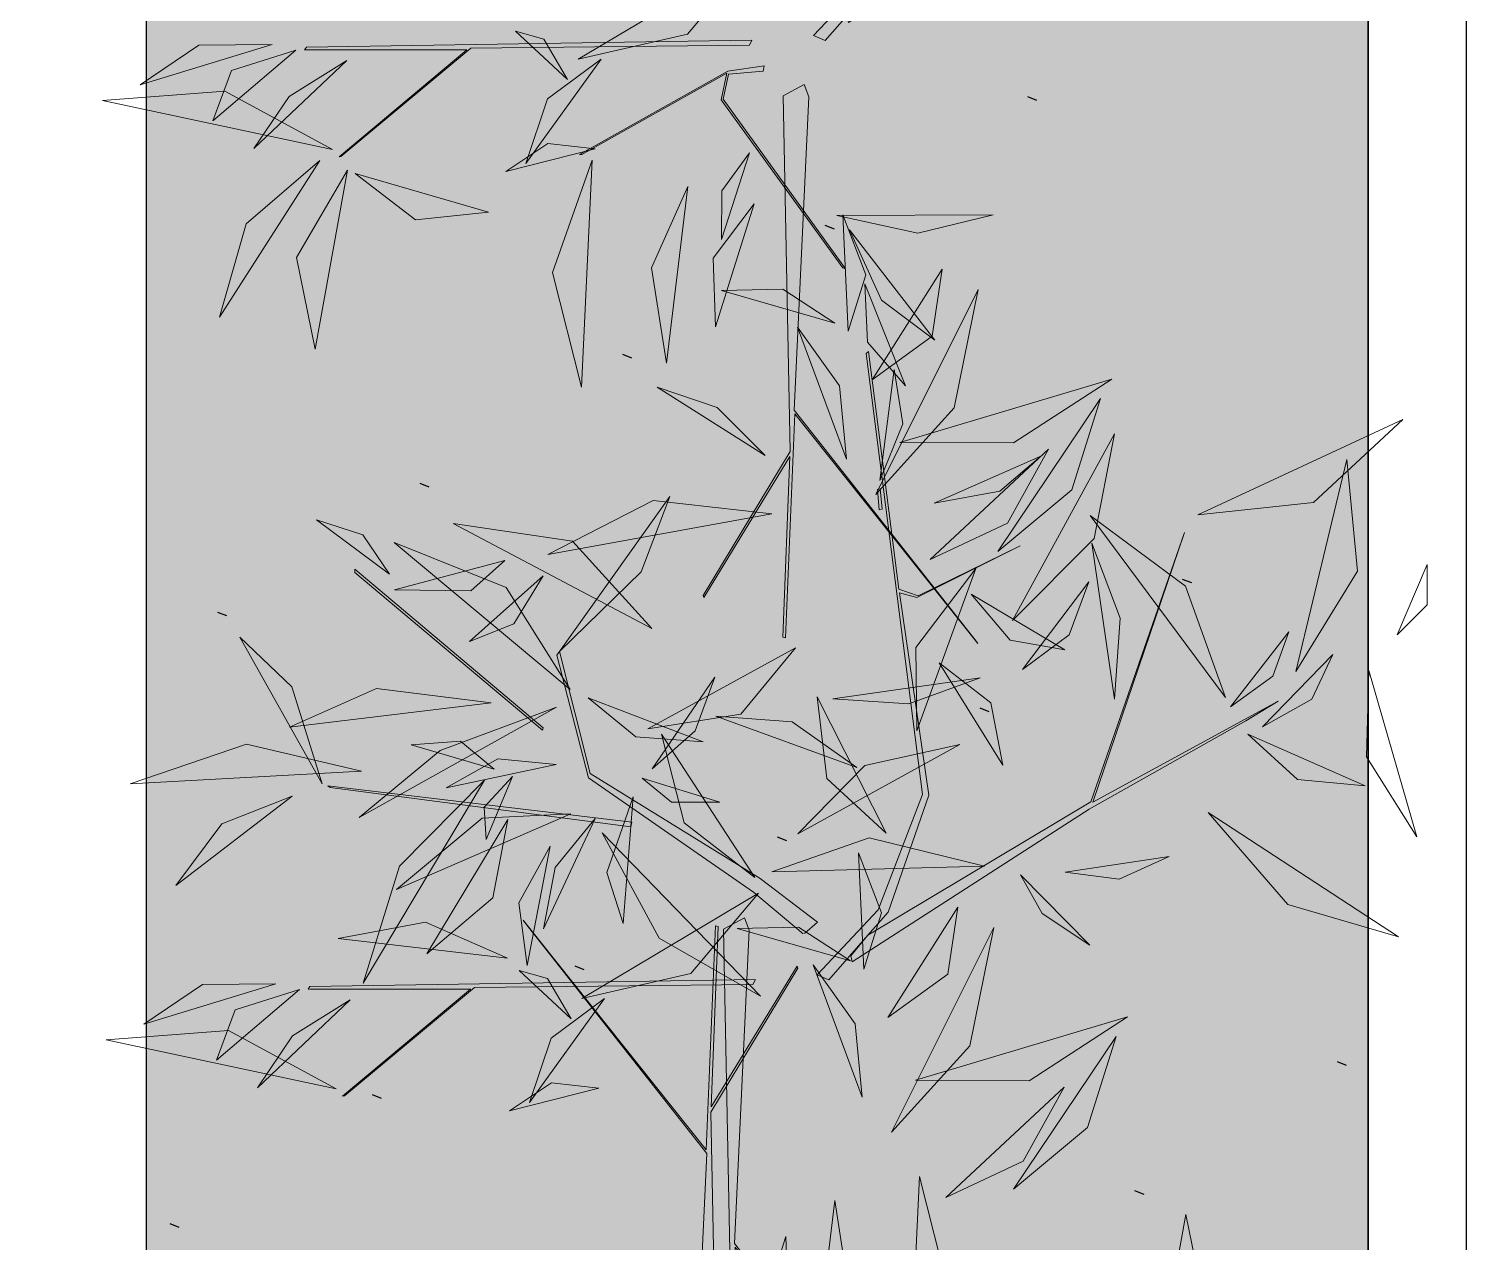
# Model space of a CAD drawing. Header units: millimetres. Extents: x 522027 to 600964, y -380282 to -298602.
# Drawn here: x 582766 to 583499, y -352980 to -352361 of the extents above; entities that cross this region are included whole.
import ezdxf

# ---------------------------------------------------------------- set-up
doc = ezdxf.new("R2010")
doc.units = ezdxf.units.MM
doc.layers.add('3-BAT C-Niveau -2', color=7, linetype='Continuous')

# ---------------------------------------------------------------- blocks, each defined once
blk = doc.blocks.new('Groupe-91-1')
at = {"color": 253, "linetype": 'Continuous', "lineweight": 5, "true_color": 0xa0a0a4, "flags": 128}
for points in [[(16891.452, -47195.61), (16893.9, -47191.758), (16895.022, -47185.572), (16888.009, -47164.001), (16888.111, -47163.877), (16891.887, -47175.498), (16892.914, -47175.652), (16897.557, -47172.18), (16892.861, -47175.751), (16891.955, -47175.671), (16895.343, -47185.541), (16894.422, -47191.792), (16893.609, -47193.136), (16903.516, -47184.343), (16905.663, -47169.95), (16903.633, -47184.339), (16911.958, -47177.516), (16910.524, -47178.798), (16903.517, -47184.725), (16893.079, -47194.629), (16892.96, -47194.327), (16893.609, -47193.136), (16892.089, -47195.739)], [(16889.258, -47197.586), (16887.494, -47198.212), (16880.864, -47203.794), (16880.97, -47203.774), (16887.473, -47198.318), (16887.428, -47199.706), (16895.119, -47206.974), (16895.278, -47206.998), (16887.536, -47199.658), (16887.554, -47198.349), (16889.267, -47197.87)], [(16905.455, -47224.522), (16894.111, -47214.743), (16895.767, -47226.06), (16895.624, -47226.051), (16894.267, -47216.932), (16891.295, -47224.815), (16891.24, -47224.717), (16894.228, -47216.677), (16890.501, -47198.92), (16891.456, -47198.147), (16891.796, -47198.726), (16894.043, -47214.57), (16905.349, -47224.41)], [(16900.548, -47242.651), (16902.995, -47238.799), (16904.117, -47232.612), (16897.104, -47211.042), (16897.207, -47210.918), (16900.983, -47222.539), (16902.01, -47222.692), (16906.653, -47219.22), (16901.956, -47222.792), (16901.051, -47222.712), (16904.439, -47232.582), (16903.517, -47238.833), (16902.705, -47240.176), (16912.611, -47231.384), (16914.759, -47216.99), (16912.728, -47231.38), (16921.054, -47224.556), (16919.619, -47225.839), (16912.612, -47231.766), (16902.175, -47241.67), (16902.055, -47241.367), (16902.705, -47240.176), (16901.184, -47242.78)], [(16884.476, -47232.988), (16884.478, -47232.874), (16873.543, -47226.703), (16873.566, -47226.861)], [(16874.377, -47237.882), (16874.242, -47237.813), (16889.817, -47236.76), (16889.807, -47236.993)]]:
    blk.add_lwpolyline(points, close=True, dxfattribs=at)
for points in [[(16866.153, -47201.134), (16874.221, -47199.617), (16868.833, -47206.18), (16868.917, -47206.147), (16874.407, -47199.486), (16888.329, -47196.696), (16888.402, -47196.427), (16866.158, -47201.002), (16866.089, -47201.148), (16866.132, -47201.139)], [(16899.466, -47240.717), (16896.57, -47239.111), (16887.228, -47234.942), (16884.469, -47229.1), (16884.57, -47228.892), (16887.265, -47234.703), (16896.781, -47238.362), (16900.068, -47240.004), (16899.525, -47240.687)], [(16875.249, -47248.175), (16883.317, -47246.658), (16877.928, -47253.221), (16878.012, -47253.188), (16883.502, -47246.526), (16897.425, -47243.736), (16897.497, -47243.468), (16875.253, -47248.043), (16875.184, -47248.188), (16875.227, -47248.179)]]:
    blk.add_lwpolyline(points, dxfattribs=at)
at = {"color": 253, "linetype": 'Continuous', "lineweight": 5, "true_color": 0xa0a0a4}
for points in [[(16879.886, -47199.021, -107.342), (16885.118, -47196.727, -105.609), (16887.745, -47192.059, -103.376), (16887.745, -47192.059, -103.376), (16879.886, -47199.021, -107.342)], [(16879.886, -47199.021, -107.342), (16885.118, -47196.727, -105.609), (16887.745, -47192.059, -103.376), (16887.745, -47192.059, -103.376), (16879.886, -47199.021, -107.342)], [(16879.552, -47200.149, -106.651), (16877.977, -47198.348, -105.23), (16876.485, -47198.212, -103.274), (16876.485, -47198.212, -103.274), (16879.552, -47200.149, -106.651)], [(16881.031, -47198.807, -124.237), (16878.732, -47201.307, -124.946), (16878.26, -47204.738, -125.545), (16878.26, -47204.738, -125.545), (16881.031, -47198.807, -124.237)], [(16864.416, -47201.193, -104.904), (16860.751, -47201.925, -105.269), (16858.195, -47204.464, -106.058), (16858.195, -47204.464, -106.058), (16864.416, -47201.193, -104.904)], [(16865.658, -47201.251, -104.746), (16862.628, -47202.88, -103.32), (16862.172, -47205.584, -101.06), (16862.172, -47205.584, -101.06), (16865.658, -47201.251, -104.746)], [(16868.305, -47201.29, -112.18), (16865.753, -47203.631, -112.426), (16864.488, -47206.579, -111.298), (16864.488, -47206.579, -111.298), (16868.305, -47201.29, -112.18)], [(16889.366, -47202.088, -118.207), (16888.333, -47204.258, -117.837), (16888.783, -47206.696, -117.967), (16888.783, -47206.696, -117.967), (16889.366, -47202.088, -118.207)], [(16894.324, -47204.406, -110.269), (16898.547, -47204.521, -109.882), (16902.16, -47202.886, -110.964), (16902.16, -47202.886, -110.964), (16894.324, -47204.406, -110.269)], [(16868.443, -47205.886, -111.846), (16862.495, -47203.982, -112.567), (16856.455, -47205.599, -112.18), (16856.455, -47205.599, -112.18), (16868.443, -47205.886, -111.846)], [(16881.592, -47203.359, -107.899), (16879.167, -47203.539, -107.203), (16877.335, -47205.344, -106.794), (16877.335, -47205.344, -106.794), (16881.592, -47203.359, -107.899)], [(16881.549, -47203.953, -107.71), (16880.628, -47209.954, -107.24), (16883.167, -47215.432, -106.744), (16883.167, -47215.432, -106.744), (16881.549, -47203.953, -107.71)], [(16886.58, -47204.357, -148.378), (16885.539, -47208.788, -146.813), (16887.19, -47213.423, -146.008), (16887.19, -47213.423, -146.008), (16886.58, -47204.357, -148.378)], [(16886.58, -47204.357, -148.378), (16885.539, -47208.788, -146.813), (16887.19, -47213.423, -146.008), (16887.19, -47213.423, -146.008), (16886.58, -47204.357, -148.378)], [(16890.076, -47204.609, -111.695), (16888.531, -47207.709, -111.451), (16889.302, -47211.142, -111.081), (16889.302, -47211.142, -111.081), (16890.076, -47204.609, -111.695)], [(16896.003, -47210.098, -110.237), (16896.349, -47207.097, -108.773), (16894.619, -47204.31, -107.71), (16894.619, -47204.31, -107.71), (16896.003, -47210.098, -110.237)], [(16895.095, -47205.002, -106.131), (16897.376, -47208.223, -106.141), (16900.42, -47209.716, -104.423), (16900.42, -47209.716, -104.423), (16895.095, -47205.002, -106.131)], [(16897.656, -47212.3, -116.527), (16900.244, -47209.547, -115.685), (16900.114, -47206.095, -114.037), (16900.114, -47206.095, -114.037), (16897.656, -47212.3, -116.527)], [(16897.656, -47212.3, -116.527), (16900.244, -47209.547, -115.685), (16900.114, -47206.095, -114.037), (16900.114, -47206.095, -114.037), (16897.656, -47212.3, -116.527)], [(16867.91, -47206.549, -111.838), (16864.811, -47210.42, -112.051), (16864.371, -47215.348, -112.203), (16864.371, -47215.348, -112.203), (16867.91, -47206.549, -111.838)], [(16869.384, -47206.774, -109.349), (16867.663, -47211.641, -106.849), (16869.466, -47216.049, -103.976), (16869.466, -47216.049, -103.976), (16869.384, -47206.774, -109.349)], [(16869.803, -47206.866, -109.192), (16873.268, -47208.621, -108.674), (16876.854, -47207.538, -107.419), (16876.854, -47207.538, -107.419), (16869.803, -47206.866, -109.192)], [(16898.928, -47218.009, -123.86), (16902.028, -47212.926, -122.642), (16902.108, -47206.772, -122.618), (16902.108, -47206.772, -122.618), (16898.928, -47218.009, -123.86)], [(16898.928, -47218.009, -123.86), (16902.028, -47212.926, -122.642), (16902.108, -47206.772, -122.618), (16902.108, -47206.772, -122.618), (16898.928, -47218.009, -123.86)], [(16896.375, -47207.569, -96.791), (16897.064, -47210.454, -96.742), (16899.377, -47212.292, -96.568), (16899.377, -47212.292, -96.568), (16896.375, -47207.569, -96.791)], [(16895.25, -47209.814, -110.084), (16892.33, -47208.605, -110.222), (16889.267, -47209.254, -110.441), (16889.267, -47209.254, -110.441), (16895.25, -47209.814, -110.084)], [(16895.25, -47209.814, -110.084), (16892.33, -47208.605, -110.222), (16889.267, -47209.254, -110.441), (16889.267, -47209.254, -110.441), (16895.25, -47209.814, -110.084)], [(16915.251, -47215.978, -129.043), (16920.94, -47214.266, -128.281), (16924.623, -47209.255, -128.651), (16924.623, -47209.255, -128.651), (16915.251, -47215.978, -129.043)], [(16897.12, -47216.526, -119.987), (16896.073, -47212.918, -120.217), (16893.411, -47210.367, -119.677), (16893.411, -47210.367, -119.677), (16897.12, -47216.526, -119.987)], [(16899.645, -47215.173, -116.983), (16905.333, -47214.126, -115.541), (16909.661, -47209.989, -114.784), (16909.661, -47209.989, -114.784), (16899.645, -47215.173, -116.983)], [(16905.574, -47219.709, -120.889), (16908.702, -47215.914, -121.413), (16909.283, -47211.079, -121.054), (16909.283, -47211.079, -121.054), (16905.574, -47219.709, -120.889)], [(16898.992, -47217.284, -133.928), (16899.61, -47214.218, -133.565), (16898.656, -47211.572, -132.529), (16898.656, -47211.572, -132.529), (16898.992, -47217.284, -133.928)], [(16898.992, -47217.284, -133.928), (16899.61, -47214.218, -133.565), (16898.656, -47211.572, -132.529), (16898.656, -47211.572, -132.529), (16898.992, -47217.284, -133.928)], [(16921.654, -47222.902, -137.011), (16923.785, -47217.293, -137.459), (16922.197, -47211.784, -139.274), (16922.197, -47211.784, -139.274), (16921.654, -47222.902, -137.011)], [(16906.97, -47223.03, -124.352), (16910.278, -47218.154, -123.174), (16910.311, -47212.711, -121.186), (16910.311, -47212.711, -121.186), (16906.97, -47223.03, -124.352)], [(16902.27, -47220.763, -124.298), (16905.792, -47218.21, -123.287), (16907.146, -47214.103, -122.296), (16907.146, -47214.103, -122.296), (16902.27, -47220.763, -124.298)], [(16902.27, -47220.763, -124.298), (16905.792, -47218.21, -123.287), (16907.146, -47214.103, -122.296), (16907.146, -47214.103, -122.296), (16902.27, -47220.763, -124.298)], [(16893.018, -47217.116, -137.284), (16890.153, -47215.161, -137.488), (16886.954, -47214.718, -136.394), (16886.954, -47214.718, -136.394), (16893.018, -47217.116, -137.284)], [(16901.934, -47217.888, -126.505), (16905.119, -47216.676, -125.987), (16906.823, -47214.525, -124.322), (16906.823, -47214.525, -124.322), (16901.934, -47217.888, -126.505)], [(16926.376, -47220.102, -126.728), (16927.591, -47218.316, -125.417), (16927.218, -47216.29, -124.024), (16927.218, -47216.29, -124.024), (16926.376, -47220.102, -126.728)], [(16926.376, -47220.102, -126.728), (16927.591, -47218.316, -125.417), (16927.218, -47216.29, -124.024), (16927.218, -47216.29, -124.024), (16926.376, -47220.102, -126.728)], [(16918.381, -47224.865, -137.384), (16915.312, -47219.673, -136.679), (16909.874, -47217.029, -136.253), (16909.874, -47217.029, -136.253), (16918.381, -47224.865, -137.384)], [(16899.246, -47218.751, -122.306), (16899.381, -47218.688, -122.321), (16899.097, -47217.684, -121.226), (16898.971, -47217.745, -121.213), (16899.246, -47218.751, -122.306)], [(16912.832, -47226.008, -117.757), (16912.345, -47221.895, -117.031), (16910.213, -47218.41, -117.835), (16910.213, -47218.41, -117.835), (16912.832, -47226.008, -117.757)], [(16893.902, -47219.97, -135.218), (16887.836, -47220.427, -134.822), (16883.061, -47224.137, -134.4), (16883.061, -47224.137, -134.4), (16893.902, -47219.97, -135.218)], [(16884.57, -47228.892, -118.34), (16887.911, -47224.122, -116.568), (16888.621, -47220.069, -113.053), (16888.621, -47220.069, -113.053), (16884.57, -47228.892, -118.34)], [(16904.644, -47220.77, -113.335), (16902.382, -47225.3, -111.476), (16903.219, -47229.464, -108.735), (16903.219, -47229.464, -108.735), (16904.644, -47220.77, -113.335)], [(16907.942, -47225.399, -117.197), (16909.944, -47223.209, -117.062), (16910.435, -47220.368, -116.555), (16910.435, -47220.368, -116.555), (16907.942, -47225.399, -117.197)], [(16918.711, -47225.294, -137.578), (16920.539, -47223.355, -136.948), (16920.926, -47220.984, -135.892), (16920.926, -47220.984, -135.892), (16918.711, -47225.294, -137.578)], [(16904.646, -47222.11, -129.128), (16907.042, -47224.039, -127.852), (16909.88, -47224.004, -126.274), (16909.88, -47224.004, -126.274), (16904.646, -47222.11, -129.128)], [(16920.499, -47225.996, -139.649), (16922.72, -47224.13, -140.103), (16923.348, -47221.69, -141.254), (16923.348, -47221.69, -141.254), (16920.499, -47225.996, -139.649)], [(16925.303, -47222.153, -127.717), (16925.998, -47226.506, -125.944), (16929.29, -47230.04, -124.882), (16929.29, -47230.04, -124.882), (16925.303, -47222.153, -127.717)], [(16925.303, -47222.153, -127.717), (16925.998, -47226.506, -125.944), (16929.29, -47230.04, -124.882), (16929.29, -47230.04, -124.882), (16925.303, -47222.153, -127.717)], [(16888.981, -47226.861, -132.508), (16884.18, -47223.231, -132.785), (16878.03, -47223.48, -133.538), (16878.03, -47223.48, -133.538), (16888.981, -47226.861, -132.508)], [(16875.323, -47226.619, -126.962), (16873.617, -47224.908, -126.641), (16871.152, -47224.591, -126.659), (16871.152, -47224.591, -126.659), (16875.323, -47226.619, -126.962)], [(16885.467, -47230.684, -132.057), (16881.289, -47226.182, -132.32), (16875.263, -47224.997, -131.604), (16875.263, -47224.997, -131.604), (16885.467, -47230.684, -132.057)], [(16875.717, -47227.358, -121.502), (16879.548, -47226.695, -120.067), (16880.979, -47224.846, -117.212), (16880.979, -47224.846, -117.212), (16875.717, -47227.358, -121.502)], [(16879.971, -47229.245, -131.074), (16882.028, -47227.929, -129.834), (16883.032, -47225.251, -129.256), (16883.032, -47225.251, -129.256), (16879.971, -47229.245, -131.074)], [(16907.862, -47230.38, -110.816), (16906.674, -47227.356, -109.901), (16903.703, -47225.857, -108.98), (16903.703, -47225.857, -108.98), (16907.862, -47230.38, -110.816)], [(16889.736, -47231.921, -126.344), (16894.258, -47230.311, -124.141), (16896.364, -47226.46, -121.522), (16896.364, -47226.46, -121.522), (16889.736, -47231.921, -126.344)], [(16898.719, -47228.665, -120.262), (16902.562, -47228.193, -119.554), (16905.903, -47226.204, -120.292), (16905.903, -47226.204, -120.292), (16898.719, -47228.665, -120.262)], [(16919.847, -47226.494, -139.488), (16922.753, -47228.296, -139.472), (16926.209, -47227.97, -139.097), (16926.209, -47227.97, -139.097), (16919.847, -47226.494, -139.488)], [(16890.325, -47233.895, -121.273), (16892.119, -47231.573, -120.926), (16892.6, -47228.689, -121.286), (16892.6, -47228.689, -121.286), (16890.325, -47233.895, -121.273)], [(16897.909, -47228.719, -120.437), (16899.171, -47232.72, -118.402), (16902.669, -47234.895, -116.262), (16902.669, -47234.895, -116.262), (16897.909, -47228.719, -120.437)], [(16897.909, -47228.719, -120.437), (16899.171, -47232.72, -118.402), (16902.669, -47234.895, -116.262), (16902.669, -47234.895, -116.262), (16897.909, -47228.719, -120.437)], [(16900.571, -47231.877, -111.254), (16896.89, -47230.207, -111.189), (16893.014, -47230.64, -110.408), (16893.014, -47230.64, -110.408), (16900.571, -47231.877, -111.254)], [(16905.512, -47229.746, -123.181), (16900.953, -47231.695, -122.955), (16898.249, -47235.758, -122.339), (16898.249, -47235.758, -122.339), (16905.512, -47229.746, -123.181)], [(16886.445, -47230.938, -119.863), (16889.204, -47232.436, -118.541), (16892.626, -47232.044, -117.809), (16892.626, -47232.044, -117.809), (16886.445, -47230.938, -119.863)], [(16918.601, -47230.793, -134.194), (16923.464, -47234.662, -133.417), (16929.319, -47235.228, -131.749), (16929.319, -47235.228, -131.749), (16918.601, -47230.793, -134.194)], [(16873.942, -47237.766, -128.528), (16871.506, -47233.194, -126.856), (16868.43, -47231.201, -123.691), (16868.43, -47231.201, -123.691), (16873.942, -47237.766, -128.528)], [(16884.942, -47231.703, -126.058), (16879.534, -47234.975, -125.979), (16876.117, -47239.1, -123.572), (16876.117, -47239.1, -123.572), (16884.942, -47231.703, -126.058)], [(16881.635, -47232.104, -132.746), (16875.755, -47232.482, -131.377), (16871.757, -47235.234, -128.589), (16871.757, -47235.234, -128.589), (16881.635, -47232.104, -132.746)], [(16890.473, -47232.06, -130.334), (16892.441, -47236.283, -131.607), (16896.495, -47238.351, -132.932), (16896.495, -47238.351, -132.932), (16890.473, -47232.06, -130.334)], [(16911.997, -47235.141, -103.229), (16914.777, -47234.976, -103.022), (16917.058, -47233.377, -103.21), (16917.058, -47233.377, -103.21), (16911.997, -47235.141, -103.229)], [(16911.997, -47235.141, -103.229), (16914.777, -47234.976, -103.022), (16917.058, -47233.377, -103.21), (16917.058, -47233.377, -103.21), (16911.997, -47235.141, -103.229)], [(16882.415, -47235.4, -127.872), (16880.459, -47234.319, -126.424), (16878.034, -47234.976, -125.174), (16878.034, -47234.976, -125.174), (16882.415, -47235.4, -127.872)], [(16882.415, -47235.4, -127.872), (16880.459, -47234.319, -126.424), (16878.034, -47234.976, -125.174), (16878.034, -47234.976, -125.174), (16882.415, -47235.4, -127.872)], [(16885.481, -47234.581, -124.635), (16882.505, -47234.847, -123.973), (16880.189, -47236.794, -123.516), (16880.189, -47236.794, -123.516), (16885.481, -47234.581, -124.635)], [(16889.912, -47234.442, -121.412), (16891.613, -47235.371, -120.127), (16894.037, -47234.912, -119.453), (16894.037, -47234.912, -119.453), (16889.912, -47234.442, -121.412)], [(16889.646, -47235.472, -119.32), (16889.036, -47239.519, -117.247), (16890.351, -47241.907, -114.201), (16890.351, -47241.907, -114.201), (16889.646, -47235.472, -119.32)], [(16907.906, -47235.615, -105.647), (16901.852, -47235.291, -104.876), (16897.306, -47237.909, -102.416), (16897.306, -47237.909, -102.416), (16907.906, -47235.615, -105.647)], [(16882.034, -47236.04, -127.583), (16878.59, -47241.158, -126.642), (16877.885, -47247.368, -127.235), (16877.885, -47247.368, -127.235), (16882.034, -47236.04, -127.583)], [(16882.034, -47236.04, -127.583), (16878.59, -47241.158, -126.642), (16877.885, -47247.368, -127.235), (16877.885, -47247.368, -127.235), (16882.034, -47236.04, -127.583)], [(16883.411, -47235.59, -127.253), (16882.279, -47237.403, -125.921), (16882.681, -47239.009, -124.26), (16882.681, -47239.009, -124.26), (16883.411, -47235.59, -127.253)], [(16883.411, -47235.59, -127.253), (16882.279, -47237.403, -125.921), (16882.681, -47239.009, -124.26), (16882.681, -47239.009, -124.26), (16883.411, -47235.59, -127.253)], [(16902.842, -47241.919, -110.237), (16903.188, -47238.918, -108.773), (16901.458, -47236.131, -107.71), (16901.458, -47236.131, -107.71), (16902.842, -47241.919, -110.237)], [(16909.784, -47235.702, -102.954), (16911.242, -47237.429, -101.421), (16913.93, -47238.568, -100.774), (16913.93, -47238.568, -100.774), (16909.784, -47235.702, -102.954)], [(16875.782, -47236.764, -133.916), (16869.775, -47236.503, -135.353), (16864.312, -47239.586, -135.473), (16864.312, -47239.586, -135.473), (16875.782, -47236.764, -133.916)], [(16875.782, -47236.764, -133.916), (16869.775, -47236.503, -135.353), (16864.312, -47239.586, -135.473), (16864.312, -47239.586, -135.473), (16875.782, -47236.764, -133.916)], [(16886.687, -47236.92, -139.949), (16882.276, -47237.978, -143.193), (16878.661, -47242.357, -145.159), (16878.661, -47242.357, -145.159), (16886.687, -47236.92, -139.949)], [(16887.947, -47236.914, -122.773), (16886.41, -47239.748, -123.044), (16886.406, -47242.93, -122.537), (16886.406, -47242.93, -122.537), (16887.947, -47236.914, -122.773)], [(16888.437, -47237.563, -122.585), (16892.278, -47242.307, -122.495), (16897.905, -47244.248, -121.6), (16897.905, -47244.248, -121.6), (16888.437, -47237.563, -122.585)], [(16880.791, -47245.295, -113.925), (16883.565, -47241.865, -112.157), (16883.582, -47237.802, -109.96), (16883.582, -47237.802, -109.96), (16880.791, -47245.295, -113.925)], [(16904.495, -47244.12, -116.527), (16907.083, -47241.368, -115.685), (16906.953, -47237.915, -114.037), (16906.953, -47237.915, -114.037), (16904.495, -47244.12, -116.527)], [(16904.495, -47244.12, -116.527), (16907.083, -47241.368, -115.685), (16906.953, -47237.915, -114.037), (16906.953, -47237.915, -114.037), (16904.495, -47244.12, -116.527)], [(16872.546, -47238.672, -129.437), (16869.287, -47240.725, -130.07), (16867.571, -47244.244, -129.134), (16867.571, -47244.244, -129.134), (16872.546, -47238.672, -129.437)], [(16872.546, -47238.672, -129.437), (16869.287, -47240.725, -130.07), (16867.571, -47244.244, -129.134), (16867.571, -47244.244, -129.134), (16872.546, -47238.672, -129.437)], [(16885.951, -47238.734, -137.417), (16884.918, -47241.864, -136.487), (16885.928, -47244.937, -135.397), (16885.928, -47244.937, -135.397), (16885.951, -47238.734, -137.417)], [(16888.981, -47246.062, -107.342), (16894.214, -47243.768, -105.609), (16896.84, -47239.099, -103.376), (16896.84, -47239.099, -103.376), (16888.981, -47246.062, -107.342)], [(16888.981, -47246.062, -107.342), (16894.214, -47243.768, -105.609), (16896.84, -47239.099, -103.376), (16896.84, -47239.099, -103.376), (16888.981, -47246.062, -107.342)], [(16905.767, -47249.83, -123.86), (16908.867, -47244.747, -122.642), (16908.947, -47238.592, -122.618), (16908.947, -47238.592, -122.618), (16905.767, -47249.83, -123.86)], [(16905.767, -47249.83, -123.86), (16908.867, -47244.747, -122.642), (16908.947, -47238.592, -122.618), (16908.947, -47238.592, -122.618), (16905.767, -47249.83, -123.86)], [(16902.089, -47241.634, -110.084), (16899.169, -47240.425, -110.222), (16896.106, -47241.075, -110.441), (16896.106, -47241.075, -110.441), (16902.089, -47241.634, -110.084)], [(16902.089, -47241.634, -110.084), (16899.169, -47240.425, -110.222), (16896.106, -47241.075, -110.441), (16896.106, -47241.075, -110.441), (16902.089, -47241.634, -110.084)], [(16906.484, -47246.993, -116.983), (16912.172, -47245.946, -115.541), (16916.5, -47241.81, -114.784), (16916.5, -47241.81, -114.784), (16906.484, -47246.993, -116.983)], [(16903.958, -47248.347, -119.987), (16902.912, -47244.738, -120.217), (16900.25, -47242.188, -119.677), (16900.25, -47242.188, -119.677), (16903.958, -47248.347, -119.987)], [(16912.413, -47251.529, -120.889), (16915.541, -47247.735, -121.413), (16916.122, -47242.9, -121.054), (16916.122, -47242.9, -121.054), (16912.413, -47251.529, -120.889)], [(16884.876, -47244.74, -120.245), (16880.428, -47243.729, -120.19), (16876.208, -47245.363, -120.326), (16876.208, -47245.363, -120.326), (16884.876, -47244.74, -120.245)], [(16888.647, -47247.189, -106.651), (16887.073, -47245.389, -105.23), (16885.581, -47245.253, -103.274), (16885.581, -47245.253, -103.274), (16888.647, -47247.189, -106.651)], [(16890.127, -47245.847, -124.237), (16887.828, -47248.348, -124.946), (16887.355, -47251.778, -125.545), (16887.355, -47251.778, -125.545), (16890.127, -47245.847, -124.237)], [(16909.109, -47252.583, -124.298), (16912.631, -47250.03, -123.287), (16913.985, -47245.924, -122.296), (16913.985, -47245.924, -122.296), (16909.109, -47252.583, -124.298)], [(16909.109, -47252.583, -124.298), (16912.631, -47250.03, -123.287), (16913.985, -47245.924, -122.296), (16913.985, -47245.924, -122.296), (16909.109, -47252.583, -124.298)], [(16873.511, -47248.233, -104.904), (16869.846, -47248.965, -105.269), (16867.29, -47251.504, -106.058), (16867.29, -47251.504, -106.058), (16873.511, -47248.233, -104.904)], [(16874.753, -47248.292, -104.746), (16871.723, -47249.92, -103.32), (16871.268, -47252.625, -101.06), (16871.268, -47252.625, -101.06), (16874.753, -47248.292, -104.746)], [(16877.4, -47248.33, -112.18), (16874.848, -47250.671, -112.426), (16873.583, -47253.62, -111.298), (16873.583, -47253.62, -111.298), (16877.4, -47248.33, -112.18)], [(16890.687, -47250.399, -107.899), (16888.263, -47250.579, -107.203), (16886.431, -47252.384, -106.794), (16886.431, -47252.384, -106.794), (16890.687, -47250.399, -107.899)], [(16877.539, -47252.927, -111.846), (16871.591, -47251.022, -112.567), (16865.551, -47252.64, -112.18), (16865.551, -47252.64, -112.18), (16877.539, -47252.927, -111.846)]]:
    blk.add_polyline3d(points, dxfattribs=at)
blk = doc.blocks.new('Groupe-92-1')
at = {"color": 253, "linetype": 'Continuous', "lineweight": 5, "true_color": 0xa0a0a4, "flags": 128}
for points in [[(16910.374, -47266.847), (16899.03, -47257.069), (16900.686, -47268.386), (16900.543, -47268.377), (16899.186, -47259.258), (16896.214, -47267.14), (16896.159, -47267.043), (16899.147, -47259.003), (16895.42, -47241.245), (16896.375, -47240.473), (16896.715, -47241.052), (16898.962, -47256.895), (16910.268, -47266.736)], [(16885.305, -47242.685), (16896.648, -47252.463), (16894.992, -47241.146), (16895.136, -47241.155), (16896.492, -47250.274), (16899.465, -47242.392), (16899.519, -47242.489), (16896.532, -47250.529), (16900.259, -47268.287), (16899.303, -47269.059), (16898.964, -47268.48), (16896.717, -47252.637), (16885.41, -47242.796)]]:
    blk.add_lwpolyline(points, close=True, dxfattribs=at)
at = {"color": 253, "linetype": 'Continuous', "lineweight": 5, "true_color": 0xa0a0a4}
for points in [[(16921.375, -47260.433, -109.349), (16923.097, -47255.565, -106.849), (16921.294, -47251.158, -103.976), (16921.294, -47251.158, -103.976), (16921.375, -47260.433, -109.349)], [(16909.211, -47263.254, -107.71), (16910.132, -47257.252, -107.24), (16907.592, -47251.774, -106.744), (16907.592, -47251.774, -106.744), (16909.211, -47263.254, -107.71)], [(16904.179, -47262.849, -148.378), (16905.22, -47258.418, -146.813), (16903.57, -47253.783, -146.008), (16903.57, -47253.783, -146.008), (16904.179, -47262.849, -148.378)], [(16904.179, -47262.849, -148.378), (16905.22, -47258.418, -146.813), (16903.57, -47253.783, -146.008), (16903.57, -47253.783, -146.008), (16904.179, -47262.849, -148.378)], [(16900.684, -47262.598, -111.695), (16902.229, -47259.498, -111.451), (16901.458, -47256.064, -111.081), (16901.458, -47256.064, -111.081), (16900.684, -47262.598, -111.695)]]:
    blk.add_polyline3d(points, dxfattribs=at)

msp = doc.modelspace()

# ---------------------------------------------------------------- hatches: boundary and pattern name
at = {"layer": '3-BAT C-Niveau -2'}
h = msp.add_hatch(dxfattribs=at)
h.set_pattern_fill('TOITURE TERRASSE', color=256, scale=10, angle=-10.7236, style=0, pattern_type=2)
h.set_pattern_definition([(338.115055725, (273680296.67, 20772499.66), (103.261155495, 65.753073665), [5, -302.6575])])
h.paths.add_polyline_path([(582826.33, -351202.72), (583449.28, -351202.72), (583449.28, -354152.72), (572504.28, -354152.72), (572504.28, -351703.04), (578827.52, -351702.4), (578827.52, -353202.72), (582826.33, -353202.72)])
h = msp.add_hatch(dxfattribs=at)
h.set_pattern_fill('TOITURE TERRASSE-1', color=256, scale=10, angle=-10.7236, style=0, pattern_type=2)
h.set_pattern_definition([(338.115055725, (273680299.06, 20772498.7), (103.261155495, 65.753073665), [5, -302.6575]), (338.115055725, (273680299.18, 20772498.65), (103.261155495, 65.753073665), [5, -302.6575]), (338.115055725, (273680301.84, 20772497.58), (103.261155495, 65.753073665), [5, -302.6575]), (338.115055725, (273680301.96, 20772497.53), (103.261155495, 65.753073665), [5, -302.6575]), (308.115055725, (273680296.67, 20772499.66), (211.45830454, -5.45191434), [5, -167.4025]), (308.115055725, (273680297.56, 20772498.52), (211.45830454, -5.45191434), [5, -167.4025]), (308.115055725, (273680297.64, 20772498.42), (211.45830454, -5.45191434), [5, -167.4025]), (308.115055725, (273680299.08, 20772496.58), (211.45830454, -5.45191434), [5, -167.4025]), (308.115055725, (273680299.16, 20772496.48), (211.45830454, -5.45191434), [5, -167.4025]), (268.115055725, (273680256.89, 20772566.88), (101.01590521, -170.000659116), [5, -290.275]), (268.115055725, (273680256.86, 20772565.94), (101.01590521, -170.000659116), [5, -290.275]), (268.115055725, (273680256.85, 20772565.82), (101.01590521, -170.000659116), [5, -290.275]), (268.115055725, (273680256.75, 20772562.79), (101.01590521, -170.000659116), [5, -290.275]), (268.115055725, (273680256.75, 20772562.66), (101.01590521, -170.000659116), [5, -290.275]), (258.115055725, (273680256.89, 20772566.88), (145.177339, -135.89807373), [5, -171.53]), (258.115055725, (273680256.78, 20772566.36), (145.177339, -135.89807373), [5, -171.53]), (258.115055725, (273680256.75, 20772566.23), (145.177339, -135.89807373), [5, -171.53]), (258.115055725, (273680256.34, 20772564.25), (145.177339, -135.89807373), [5, -171.53]), (258.115055725, (273680256.31, 20772564.12), (145.177339, -135.89807373), [5, -171.53])])
h.paths.add_polyline_path([(582826.33, -351202.72), (583449.28, -351202.72), (583449.28, -354152.72), (572504.28, -354152.72), (572504.28, -351703.04), (578827.52, -351702.4), (578827.52, -353202.72), (582826.33, -353202.72)])

# ---------------------------------------------------------------- linework, layer by layer
at = {"layer": '3-BAT C-Niveau -2', "flags": 128}
for points in [[(582826.33, -351202.72), (583449.28, -351202.72), (583449.28, -354152.72), (572504.28, -354152.72), (572504.28, -351703.04), (578827.52, -351702.4), (578827.52, -353202.72), (582826.33, -353202.72)], [(582826.33, -353202.72), (582826.33, -351202.72), (578827.52, -351202.72), (578827.52, -353202.72)]]:
    msp.add_lwpolyline(points, close=True, dxfattribs=at)
msp.add_lwpolyline([(575038.17, -354153.16), (583449.28, -354152.72), (583449.28, -351202.72), (583499.28, -351202.72), (583499.28, -354202.72), (575038.17, -354202.72)], dxfattribs=at)

# ---------------------------------------------------------------- block references
at = {"layer": '3-BAT C-Niveau -2', "xscale": 10, "yscale": 10, "zscale": 10, "rotation": 349.2763985886067}
for name in ['Groupe-91-1', 'Groupe-92-1']:
    msp.add_blockref(name, (505019.33, 142779.7), dxfattribs=at)

doc.saveas('drawing.dxf')
